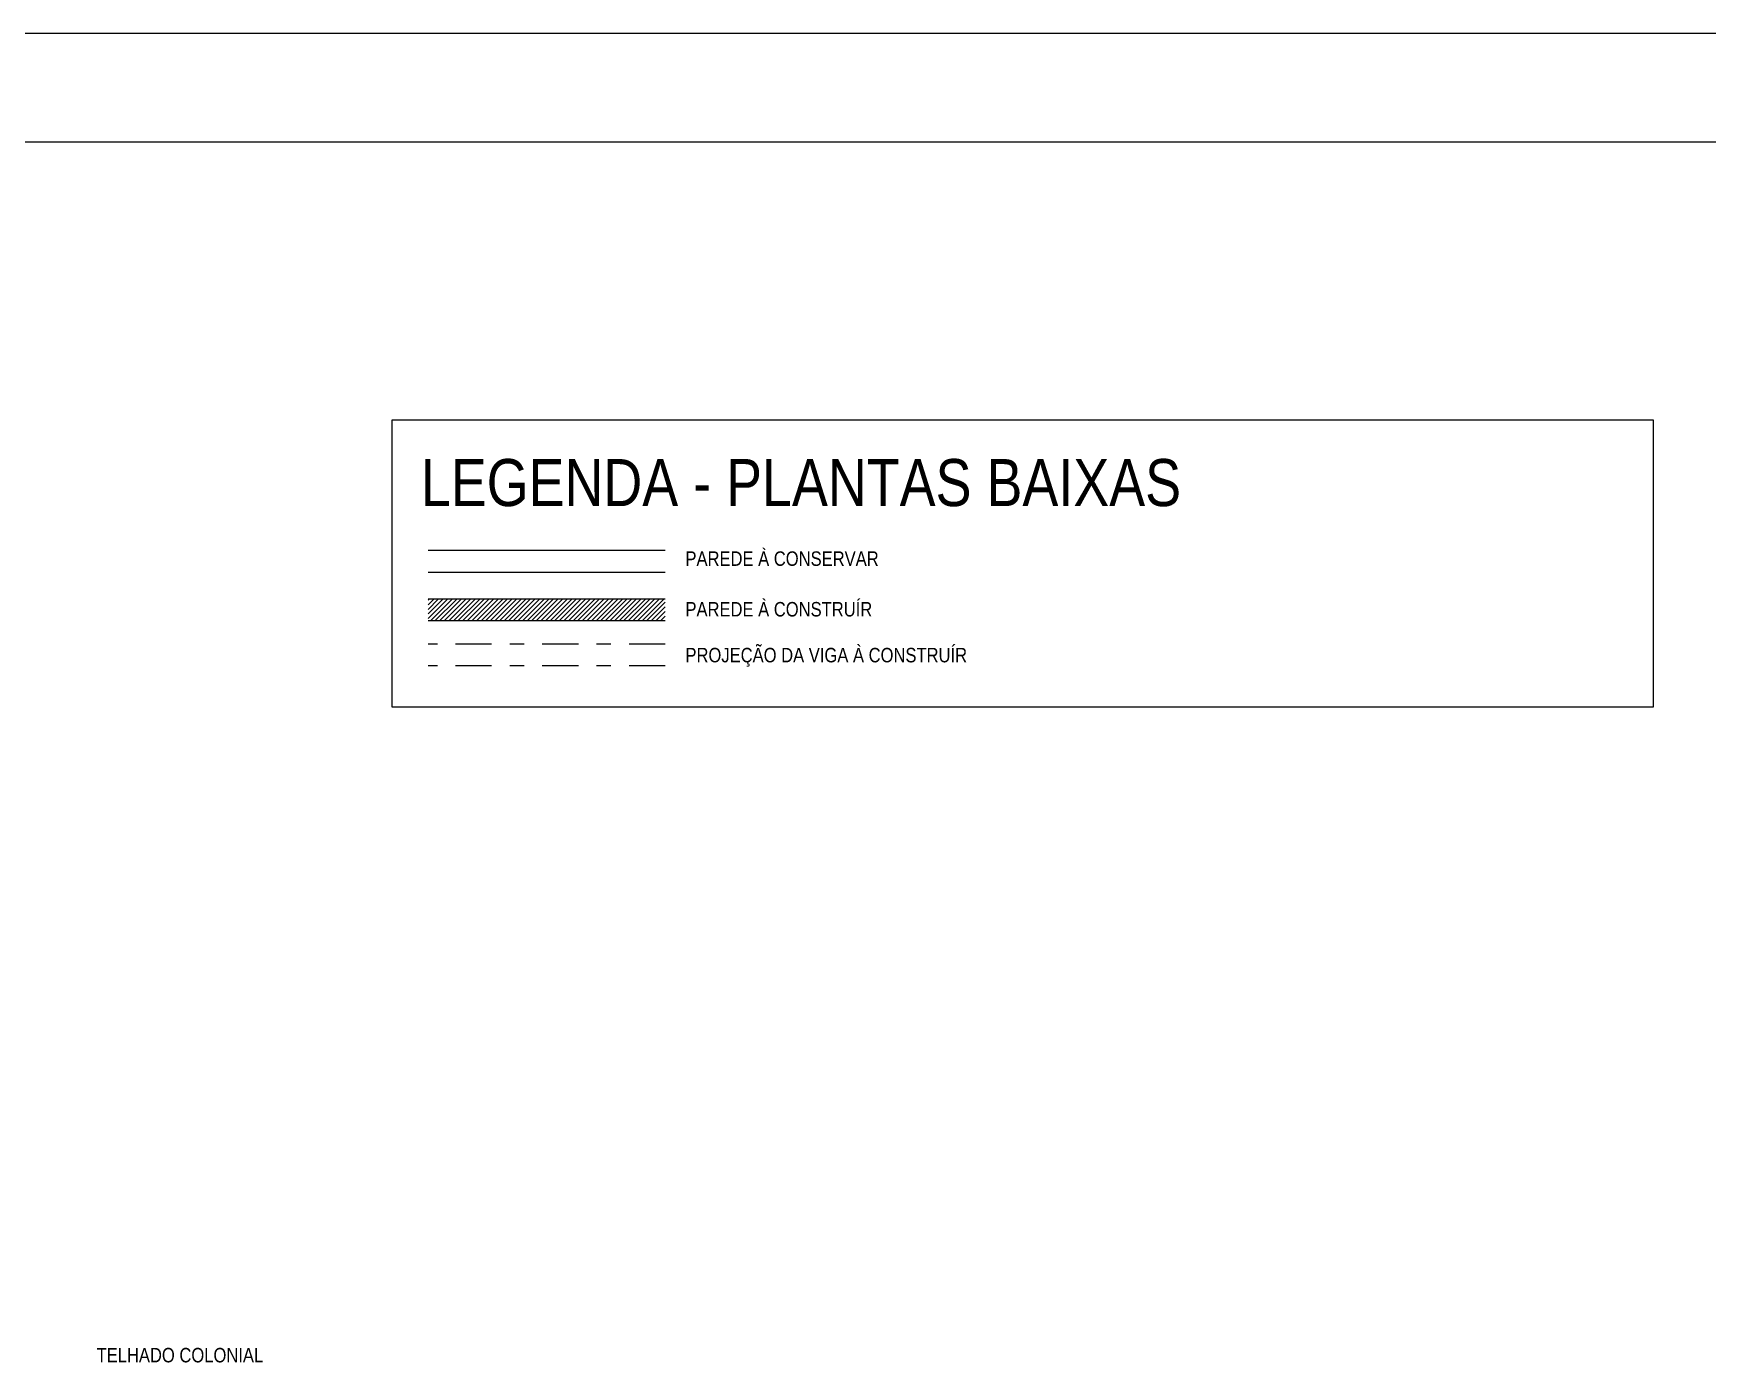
# Model space of a CAD drawing. Extents: x -263 to -176, y -135 to 681.
# Drawn here: x -220.22 to -208.64, y 671.59 to 680.79 of the extents above; entities that cross this region are included whole.
import ezdxf

# ---------------------------------------------------------------- set-up
doc = ezdxf.new("R2010")
doc.units = 0
doc.header["$MEASUREMENT"] = 0
doc.linetypes.add('CONTINUO', pattern=[0])
doc.linetypes.add('DASHDOT2', pattern=[0.5, 0.25, -0.125, 0, -0.125])
doc.layers.get('0').update_dxf_attribs({"linetype": 'CONTINUOUS'})
for name, color, linetype in [('COTAS', 7, 'CONTINUOUS'), ('E-hatch', 8, 'CONTINUOUS'), ('PRANCHA', 1, 'CONTINUOUS')]:
    doc.layers.add(name, color=color, linetype=linetype)
doc.styles.add('F2', font='swissc.ttf')

msp = doc.modelspace()

# ---------------------------------------------------------------- hatches: boundary and pattern name
at = {"layer": 'E-hatch'}
h = msp.add_hatch(dxfattribs=at)
h.set_pattern_fill('ANSI31', color=256, scale=0.18, style=0)
h.set_pattern_definition([(45, (0.976252, 0.439842), (-0.0159099026, 0.0159099026), [])])
h.paths.add_polyline_path([(-215.848, 676.733), (-215.848, 676.883), (-217.488, 676.883), (-217.488, 676.733)])

# ---------------------------------------------------------------- linework, layer by layer
at = {"color": 2}
msp.add_lwpolyline([(-263.438, 636.243), (-194.358, 636.243), (-194.358, 680.793), (-263.438, 680.793)], close=True, dxfattribs=at)
at = {"color": 5, "linetype": 'Continuous'}
msp.add_lwpolyline([(-261.563, 680.043), (-195.108, 680.043), (-195.108, 636.993), (-261.563, 636.993)], close=True, dxfattribs=at)
at = {"color": 7, "linetype": 'Continuous'}
msp.add_lwpolyline([(-217.738, 676.139), (-209.015, 676.139), (-209.015, 678.121), (-217.738, 678.121)], close=True, dxfattribs=at)
at = {"layer": 'COTAS', "color": 5, "linetype": 'CONTINUO'}
for p, q in [((-215.848, 677.218), (-217.488, 677.218)), ((-215.848, 677.068), (-217.488, 677.068)), ((-215.848, 676.883), (-217.488, 676.883)), ((-215.848, 676.733), (-217.488, 676.733))]:
    msp.add_line(p, q, dxfattribs=at)
at = {"layer": 'COTAS', "color": 8, "linetype": 'DASHDOT2'}
for p, q in [((-215.848, 676.571), (-217.488, 676.571)), ((-215.848, 676.421), (-217.488, 676.421))]:
    msp.add_line(p, q, dxfattribs=at)

# ---------------------------------------------------------------- texts
at = {"color": 4, "linetype": 'Continuous', "style": 'F2'}
for s, p in [('PAREDE À CONSERVAR', (-215.708, 677.113)), ('PAREDE À CONSTRUÍR', (-215.708, 676.763)), ('PROJEÇÃO DA VIGA À CONSTRUÍR', (-215.708, 676.446)), ('TELHADO COLONIAL', (-219.78, 671.607))]:
    msp.add_text(s, height=0.1, dxfattribs=at).set_placement(p)
at = {"layer": 'PRANCHA', "color": 2, "style": 'F2'}
msp.add_text('LEGENDA - PLANTAS BAIXAS', height=0.32518, dxfattribs=at).set_placement((-217.538, 677.526))

doc.saveas('drawing.dxf')
